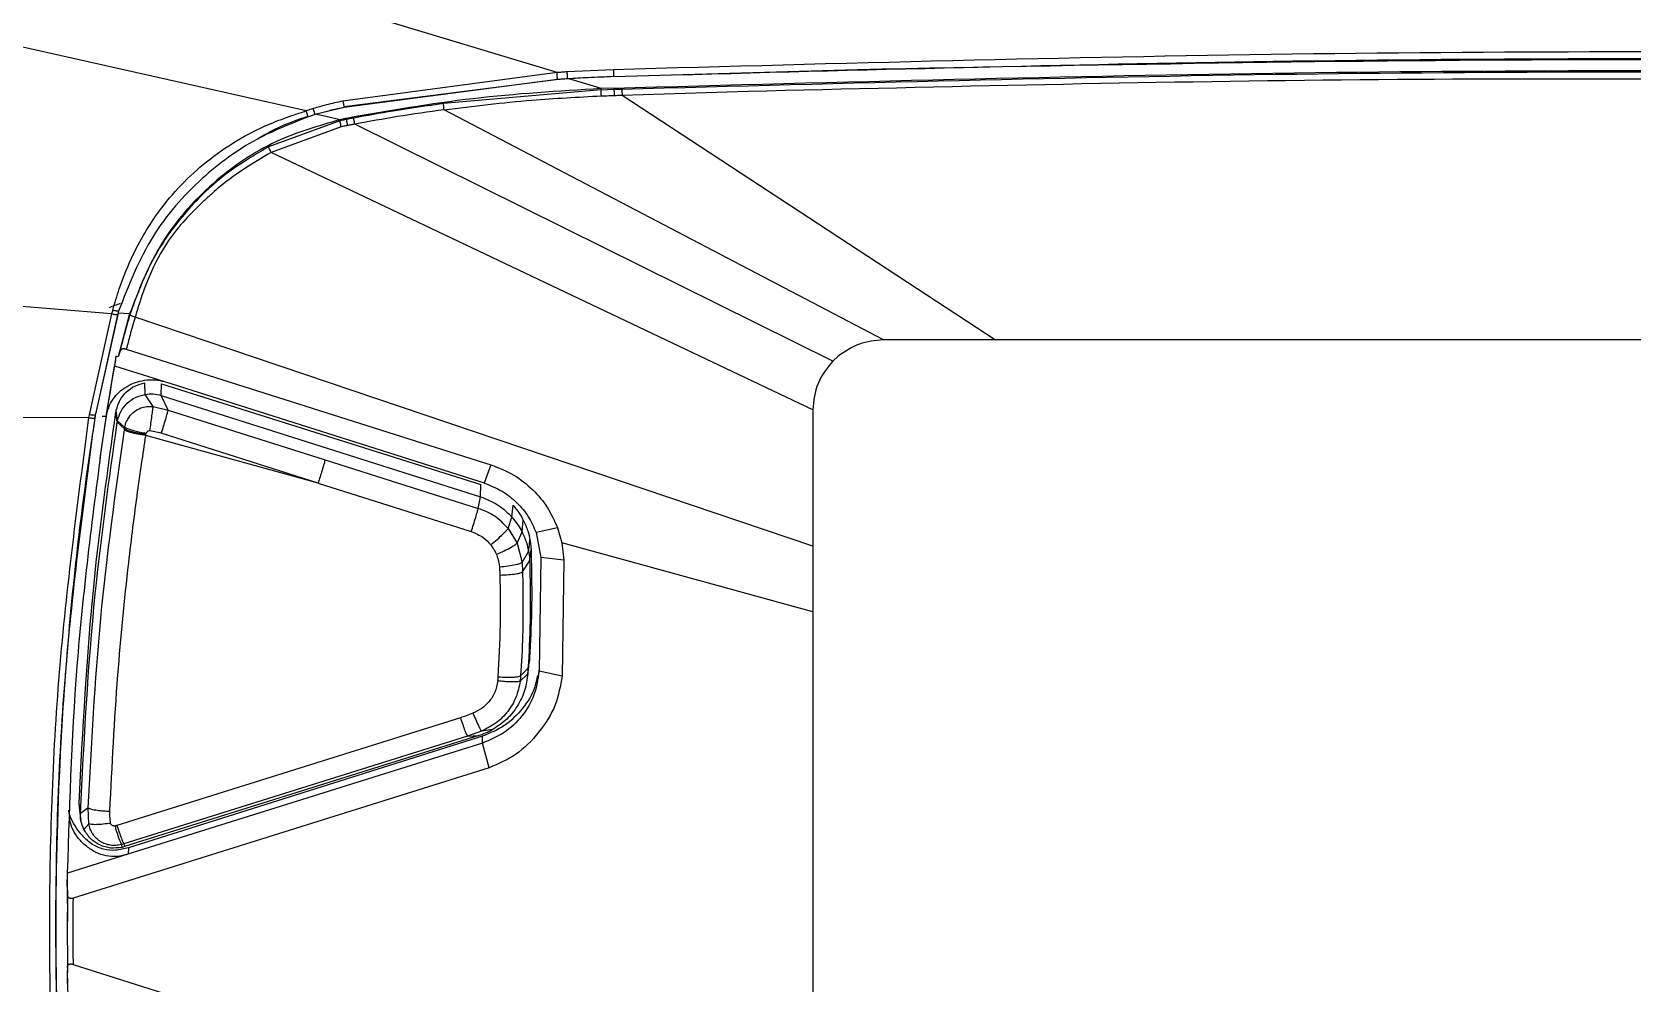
# Model space of a CAD drawing. Extents: x 527 to 611, y 788 to 934.
# Drawn here: x 573.957 to 576.789, y 806.385 to 808.068 of the extents above; entities that cross this region are included whole.
import ezdxf

# ---------------------------------------------------------------- set-up
doc = ezdxf.new("R2010")
doc.units = 0
doc.header["$MEASUREMENT"] = 0
doc.layers.add('1', color=4, linetype='Continuous')
doc.layers.add('GEOMETRY', color=4, linetype='Continuous', lineweight=25)

# ---------------------------------------------------------------- blocks, each defined once
blk = doc.blocks.new('2026_FLASH')
at = {"layer": 'GEOMETRY'}
for p, q in [((47.8073, 4.6828), (46.9451, 4.9436)), ((47.363, 4.6149), (46.1857, 4.8796)), ((47.8073, 4.6828), (47.4282, 4.6322)), ((47.907, 4.6879), (47.8253, 4.684)), ((47.826, 4.6723), (47.9074, 4.6762)), ((47.9074, 4.6756), (48.3394, 4.6885)), ((47.9074, 4.6763), (47.9074, 4.6756)), ((47.8081, 4.6705), (47.4305, 4.6211)), ((47.8145, 4.6709), (47.4306, 4.622)), ((47.8853, 4.6524), (47.6061, 4.6279)), ((47.808, 4.6712), (47.826, 4.6723)), ((47.908, 4.6554), (47.8853, 4.6545)), ((47.8853, 4.6524), (47.8853, 4.6545)), ((47.8853, 4.6524), (47.908, 4.6532)), ((47.908, 4.6532), (47.908, 4.6554)), ((47.908, 4.6532), (47.9221, 4.6537)), ((47.9224, 4.6429), (48.1457, 4.6498)), ((47.3787, 4.6089), (47.4303, 4.6217)), ((47.4305, 4.6211), (47.4048, 4.6154)), ((48.385, 4.2095), (47.6074, 4.6171)), ((47.9224, 4.6429), (48.5833, 4.2095)), ((47.4231, 4.5974), (47.2967, 4.5515)), ((47.4001, 4.6142), (47.3793, 4.6084)), ((47.4231, 4.5974), (47.423, 4.5994)), ((47.4344, 4.6018), (47.4345, 4.5998)), ((47.4251, 4.5867), (47.3012, 4.5416)), ((48.26, 4.0858), (47.3012, 4.5416)), ((47.0189, 4.2557), (46.4568, 4.3019)), ((47.0189, 4.2557), (46.979, 4.0769)), ((47.0302, 4.2571), (46.9901, 4.0778)), ((47.0294, 4.254), (46.9931, 4.0913)), ((47.0208, 4.2623), (47.0189, 4.2557)), ((47.0507, 4.2554), (47.0302, 4.2571)), ((47.0507, 4.2554), (47.0304, 4.1795)), ((47.0507, 4.2553), (47.0507, 4.2554)), ((48.26, 3.8442), (47.0605, 4.2498)), ((47.0449, 4.193), (47.69, 3.9885)), ((48.5833, 4.2095), (48.385, 4.2095)), ((50.8367, 4.2095), (48.5833, 4.2095)), ((47.0099, 4.0774), (47.024, 4.1636)), ((47.0266, 4.1805), (47.024, 4.1636)), ((47.024, 4.1636), (47.1124, 4.1356)), ((47.0304, 4.1795), (47.0266, 4.1805)), ((47.0332, 4.1882), (47.0304, 4.1795)), ((48.3047, 4.1805), (48.2954, 4.172)), ((47.1124, 4.1356), (47.6782, 3.9562)), ((47.0782, 4.1131), (47.0779, 4.1336)), ((47.0924, 4.0916), (47.0782, 4.1131)), ((47.1063, 4.1111), (47.107, 4.1315)), ((47.1192, 4.0853), (47.1063, 4.1111)), ((47.1063, 4.1111), (47.6718, 3.9318)), ((47.107, 4.1315), (47.6725, 3.9536)), ((46.9931, 4.0913), (46.9898, 4.0766)), ((47.0289, 4.0636), (47.0266, 4.0821)), ((47.0294, 4.0664), (47.0271, 4.085)), ((47.0924, 4.0916), (47.1192, 4.0853)), ((47.1192, 4.0853), (47.3968, 3.9973)), ((48.26, 4.0858), (48.26, 3.8442)), ((46.7411, 4.0733), (46.9782, 4.0719)), ((46.979, 4.0769), (46.9782, 4.0719)), ((46.9901, 4.0778), (46.9898, 4.0766)), ((46.9983, 3.9997), (47.0091, 4.0722)), ((47.0092, 4.0747), (47.001, 4.0201)), ((47.009, 4.0732), (47.0088, 4.0747)), ((47.0091, 4.0722), (47.0099, 4.0774)), ((47.0289, 4.0636), (47.0293, 4.0664)), ((47.0416, 4.0518), (47.0289, 4.0636)), ((47.0421, 4.0545), (47.0294, 4.0664)), ((47.0414, 4.0501), (47.0416, 4.0518)), ((47.0421, 4.0545), (47.0416, 4.0518)), ((47.0794, 4.04), (47.0796, 4.0417)), ((47.3845, 3.9561), (47.0794, 4.04)), ((47.0796, 4.0417), (47.0799, 4.0437)), ((47.1068, 4.0442), (47.0867, 4.0487)), ((47.3845, 3.9561), (47.1068, 4.0442)), ((47.3968, 3.9973), (47.6678, 3.9113)), ((47.69, 3.9885), (47.6781, 3.9561)), ((47.3845, 3.9561), (47.6555, 3.8701)), ((47.6718, 3.9318), (47.6725, 3.9536)), ((47.6678, 3.9113), (47.6718, 3.9318)), ((47.7275, 3.8957), (47.7294, 3.917)), ((47.7207, 3.8756), (47.7275, 3.8957)), ((47.7453, 3.8697), (47.7475, 3.8906)), ((47.7207, 3.8756), (47.7366, 3.8497)), ((47.7366, 3.8497), (47.7453, 3.8697)), ((47.8082, 3.8767), (47.7702, 3.8683)), ((47.7702, 3.8683), (47.7788, 3.824)), ((47.8082, 3.8767), (47.8157, 3.8505)), ((47.7366, 3.8497), (47.7453, 3.8155)), ((47.7453, 3.8155), (47.757, 3.8351)), ((47.7588, 3.8178), (47.7613, 3.8377)), ((47.7788, 3.824), (47.7755, 3.6228)), ((47.8194, 3.8197), (47.7788, 3.824)), ((47.8157, 3.8505), (47.8194, 3.8197)), ((48.26, 3.8442), (48.26, 3.7283)), ((47.7463, 3.7986), (47.7588, 3.8178)), ((47.8194, 3.8197), (47.8161, 3.6144)), ((48.26, 3.7283), (48.26, 2.6051)), ((47.7429, 3.6147), (47.7562, 3.6282)), ((47.7549, 3.6113), (47.7574, 3.631)), ((47.7556, 3.6185), (47.7581, 3.6381)), ((47.7562, 3.6282), (47.7586, 3.6463)), ((47.7747, 3.6144), (47.7765, 3.6285)), ((47.742, 3.6054), (47.7556, 3.6185)), ((47.8161, 3.6144), (47.7755, 3.6228)), ((47.6363, 3.5405), (47.0283, 3.3499)), ((47.6738, 3.517), (47.6486, 3.508)), ((47.6939, 3.52), (47.6738, 3.517)), ((47.6486, 3.508), (47.0407, 3.3174)), ((47.6688, 3.5089), (47.0417, 3.3123)), ((47.6752, 3.4957), (47.0478, 3.2988)), ((47.6751, 3.5077), (47.0487, 3.3102)), ((47.6486, 3.508), (47.6688, 3.5089)), ((47.6752, 3.4955), (47.6751, 3.5077)), ((47.6871, 3.4521), (47.6752, 3.4957)), ((47.6871, 3.4521), (46.9505, 3.2211)), ((46.9635, 3.3711), (46.9613, 3.3893)), ((46.9625, 3.3765), (46.9613, 3.3893)), ((46.9622, 3.3766), (46.9644, 3.3587)), ((46.9774, 3.3808), (46.9635, 3.3711)), ((46.9787, 3.3525), (46.9774, 3.3808)), ((46.9787, 3.3525), (46.9698, 3.3425)), ((47.0407, 3.3174), (47.0361, 3.316)), ((47.0361, 3.316), (47.037, 3.311)), ((47.0407, 3.3174), (47.0417, 3.3123)), ((47.0478, 3.2988), (46.9407, 3.2652)), ((47.0487, 3.3102), (47.0479, 3.2988)), ((46.9404, 3.2572), (46.9399, 3.2415)), ((46.9402, 3.2416), (46.9407, 3.2293)), ((46.9404, 3.2415), (46.9405, 3.1805)), ((46.9405, 3.1367), (46.9406, 3.0891)), ((46.9399, 3.0891), (46.9409, 3.0709)), ((46.9408, 3.0984), (46.9404, 3.089)), ((46.9506, 3.1039), (47.6116, 2.8943))]:
    blk.add_line(p, q, dxfattribs=at)
at = {"layer": 'GEOMETRY', "flags": 128}
for points in [[(47.8853, 4.6545), (47.8521, 4.6645), (47.8281, 4.6718)], [(47.423, 4.5994), (47.3986, 4.6049), (47.3794, 4.6092)], [(48.2954, 4.172), (47.8215, 4.4069), (47.4492, 4.5915)], [(47.0023, 4.0746), (47.0062, 4.0747), (47.0092, 4.0747)], [(47.757, 3.8351), (47.7584, 3.8464), (47.7594, 3.8553)], [(48.26, 3.7283), (48.0112, 3.7967), (47.8157, 3.8505)]]:
    blk.add_lwpolyline(points, dxfattribs=at)
at = {"layer": 'GEOMETRY'}
for centre, radius, start, end in [((47.088, 4.109), 0.1735, 108.1511, 114.9969), ((47.214, 3.3951), 0.1947, 193.7288, 203.9633)]:
    blk.add_arc(centre, radius, start, end, dxfattribs=at)
for points, knots in [([(42.46, 5.3222), (42.5684, 5.4276), (42.758, 5.612), (42.9884, 5.8359), (43.1307, 5.9742), (43.2117, 6.0535), (43.2862, 6.1259), (43.3758, 6.2101), (43.5202, 6.3327), (43.7104, 6.4733), (43.9523, 6.6204), (44.206, 6.7451), (44.4702, 6.8468), (44.7423, 6.9243), (45.0192, 6.9767), (45.2275, 6.9977), (45.3676, 7.003), (45.434, 7.0043), (45.5056, 7.0047), (45.6463, 7.0048), (45.8612, 7.0046), (46.1427, 7.0048), (46.7056, 7.0049), (47.55, 7.0047), (49.0511, 7.0047), (50.6739, 7.0047), (52.175, 7.0047), (53.0194, 7.0047), (53.4607, 7.0047), (53.6718, 7.0047), (53.8125, 7.0047), (53.8761, 7.0047), (53.9231, 7.0047), (53.959, 7.0047), (53.9891, 7.0044), (54.0589, 7.0034), (54.1631, 6.9988), (54.3482, 6.9821), (54.5778, 6.946), (54.8484, 6.8786), (55.1124, 6.7875), (55.3672, 6.6733), (55.6104, 6.5372), (55.8409, 6.3798), (56.0216, 6.232), (56.1407, 6.1195), (56.1993, 6.0624), (56.2327, 6.0297), (56.2616, 6.0012), (56.3153, 5.9491), (56.4142, 5.8528), (56.5752, 5.6963), (56.7982, 5.4795), (57.0152, 5.2686), (57.2443, 5.0458), (57.5125, 4.7849), (58.0014, 4.3095), (58.4038, 3.9182), (58.672, 3.6573)], [0, 0, 0, 0, 0.025199, 0.044098, 0.053548, 0.058273, 0.062997, 0.070871, 0.078753, 0.09456, 0.110246, 0.125882, 0.141623, 0.157369, 0.172982, 0.188539, 0.192221, 0.196339, 0.199608, 0.204156, 0.219797, 0.235436, 0.251075, 0.313632, 0.376189, 0.501303, 0.584139, 0.626417, 0.642056, 0.657696, 0.661605, 0.665515, 0.668304, 0.669427, 0.6715, 0.673335, 0.681058, 0.68887, 0.704321, 0.719742, 0.735294, 0.750812, 0.766228, 0.781692, 0.797284, 0.805082, 0.80898, 0.810929, 0.812878, 0.815741, 0.82341, 0.835885, 0.853165, 0.875252, 0.886333, 0.906439, 0.937626, 1, 1, 1, 1]), ([(42.5468, 5.2329), (42.6821, 5.3645), (42.8173, 5.496), (43.0202, 5.6932), (43.0879, 5.759), (43.1725, 5.8413), (43.1894, 5.8577), (43.2232, 5.8907), (43.2401, 5.9071), (43.274, 5.9402), (43.2908, 5.9566), (43.316, 5.9812), (43.3244, 5.9893), (43.3412, 6.0056), (43.3496, 6.0137), (43.3912, 6.0537), (43.4245, 6.085), (43.4918, 6.1451), (43.5263, 6.1745), (43.5968, 6.2318), (43.6328, 6.2597), (43.7063, 6.3141), (43.7435, 6.3404), (43.9319, 6.467), (44.09, 6.5537), (44.338, 6.6624), (44.4224, 6.695), (44.5519, 6.7384), (44.5956, 6.7519), (44.6831, 6.7769), (44.7269, 6.7883), (44.947, 6.8404), (45.1245, 6.8662), (45.3259, 6.8769), (45.3483, 6.8778), (45.3933, 6.8792), (45.416, 6.8796), (45.4844, 6.8804), (45.5308, 6.8804), (45.6011, 6.8802), (45.6247, 6.8801), (45.6717, 6.8801), (45.7423, 6.88), (45.8127, 6.8801), (46.0472, 6.8803), (46.2349, 6.8803), (46.7978, 6.8803), (47.1731, 6.8803), (47.9238, 6.8802), (48.2991, 6.8802), (49.4251, 6.8802), (50.1758, 6.8802), (51.6771, 6.8802), (52.4277, 6.8801), (53.366, 6.8801), (53.5537, 6.8801), (53.7883, 6.8802), (53.8352, 6.8802), (53.8938, 6.8802), (53.9056, 6.8802), (53.929, 6.8802), (53.941, 6.8802), (53.9639, 6.8802), (53.9748, 6.8801), (53.9918, 6.8799), (53.9975, 6.8798), (54.0088, 6.8796), (54.0145, 6.8795), (54.0652, 6.8784), (54.1099, 6.8764), (54.1992, 6.8704), (54.2437, 6.8664), (54.465, 6.8416), (54.6393, 6.8064), (54.8534, 6.743), (54.896, 6.7294), (54.9809, 6.7001), (55.0233, 6.6844), (55.1485, 6.6349), (55.23, 6.5983), (55.4685, 6.4784), (55.6196, 6.3849), (55.7987, 6.2508), (55.8341, 6.2231), (55.9037, 6.166), (55.9379, 6.1367), (55.988, 6.0917), (56.0044, 6.0766), (56.0372, 6.0457), (56.0536, 6.03), (56.0867, 5.9978), (56.1035, 5.9814), (56.137, 5.9488), (56.1538, 5.9325), (56.4388, 5.6551), (56.7072, 5.3944), (57.5121, 4.6116), (58.0486, 4.0898), (58.5852, 3.5681)], [0, 0, 0, 0, 0.03125, 0.03125, 0.046875, 0.046875, 0.050781, 0.050781, 0.054687, 0.054687, 0.058594, 0.058594, 0.060547, 0.060547, 0.0625, 0.0625, 0.070312, 0.070312, 0.078125, 0.078125, 0.085937, 0.085937, 0.09375, 0.09375, 0.125, 0.125, 0.140625, 0.140625, 0.148437, 0.148437, 0.15625, 0.15625, 0.1875, 0.1875, 0.191406, 0.191406, 0.195312, 0.195312, 0.203125, 0.203125, 0.207031, 0.207031, 0.210937, 0.21875, 0.21875, 0.25, 0.25, 0.3125, 0.3125, 0.375, 0.375, 0.5, 0.5, 0.625, 0.625, 0.65625, 0.65625, 0.664063, 0.664063, 0.666016, 0.666016, 0.667969, 0.667969, 0.669922, 0.669922, 0.670898, 0.670898, 0.671875, 0.671875, 0.679688, 0.679688, 0.6875, 0.6875, 0.71875, 0.71875, 0.726563, 0.726563, 0.734375, 0.734375, 0.75, 0.75, 0.78125, 0.78125, 0.789063, 0.789063, 0.796875, 0.796875, 0.800781, 0.800781, 0.804688, 0.804688, 0.808594, 0.808594, 0.8125, 0.8125, 0.875, 0.875, 1, 1, 1, 1]), ([(58.5617, 3.5438), (58.3106, 3.788), (57.7579, 4.3255), (57.113, 4.9526), (56.6272, 5.4251), (56.3507, 5.6938), (56.1463, 5.893), (56.0194, 6.0159), (55.967, 6.0654), (55.9163, 6.1107), (55.8062, 6.2043), (55.6325, 6.3349), (55.3854, 6.4858), (55.1249, 6.6118), (54.8535, 6.7122), (54.646, 6.7667), (54.5095, 6.7942), (54.4462, 6.8055), (54.3828, 6.8154), (54.3192, 6.824), (54.2554, 6.8312), (54.1915, 6.837), (54.1274, 6.8415), (54.0632, 6.8445), (54.0106, 6.8461), (53.9547, 6.8461), (53.8803, 6.8462), (53.7605, 6.8463), (53.5953, 6.8463), (53.3847, 6.8464), (53.1286, 6.8464), (52.7113, 6.8464), (52.1737, 6.8464), (51.5568, 6.8464), (51.0173, 6.8464), (50.0094, 6.8464), (48.6997, 6.8464), (47.2547, 6.8464), (46.3868, 6.8464), (45.9364, 6.8464), (45.743, 6.8463), (45.6068, 6.8464), (45.5103, 6.8465), (45.4139, 6.8461), (45.2615, 6.8417), (45.0374, 6.8201), (44.7849, 6.7707), (44.5681, 6.71), (44.3862, 6.6459), (44.179, 6.5577), (43.9509, 6.4382), (43.7488, 6.3058), (43.5958, 6.1889), (43.5049, 6.1122), (43.4339, 6.0475), (43.3866, 6.0026), (43.3336, 5.9511), (43.264, 5.8833), (43.1034, 5.7272), (42.8543, 5.4848), (42.4749, 5.1159), (42.1985, 4.8472), (42.0332, 4.6863)], [0, 0, 0, 0, 0.0567867, 0.1250078, 0.1458425, 0.1666771, 0.1875117, 0.1921187, 0.1953245, 0.1991991, 0.2031373, 0.2187574, 0.2343819, 0.2499978, 0.2656034, 0.2812376, 0.2847156, 0.2881884, 0.2916576, 0.2951249, 0.2985919, 0.3020602, 0.3055314, 0.3090071, 0.3124889, 0.3140551, 0.3180756, 0.3245504, 0.3334795, 0.3448629, 0.3587007, 0.3749927, 0.4125235, 0.4458684, 0.4750274, 0.5000006, 0.609284, 0.687381, 0.7342918, 0.7500162, 0.7604151, 0.7656422, 0.7721002, 0.7760595, 0.7812678, 0.796818, 0.8125087, 0.8229079, 0.8333087, 0.8437546, 0.8593966, 0.8749938, 0.8828558, 0.8906185, 0.8942657, 0.8984312, 0.9011851, 0.9062441, 0.9141989, 0.9374961, 0.9625977, 1, 1, 1, 1]), ([(42.0332, 4.6863), (42.3849, 5.0284), (42.6459, 5.2822), (42.8375, 5.4685), (42.8571, 5.4876), (42.8948, 5.5242), (42.9129, 5.5419), (42.9654, 5.5929), (42.9977, 5.6243), (43.0867, 5.7109), (43.1355, 5.7583), (43.2119, 5.8326), (43.2394, 5.8594), (43.2649, 5.8842), (43.2707, 5.8899), (43.2771, 5.8961), (43.2769, 5.8959), (43.2787, 5.8976), (43.2801, 5.8989), (43.2869, 5.9056), (43.2922, 5.9107), (43.3074, 5.9255), (43.3166, 5.9346), (43.3419, 5.9592), (43.3554, 5.9722), (43.3705, 5.9869), (43.3747, 5.9909), (43.3813, 5.9974), (43.384, 5.9999), (43.3926, 6.0082), (43.3983, 6.0136), (43.4261, 6.0401), (43.447, 6.0595), (43.4859, 6.0947), (43.5039, 6.1106), (43.5415, 6.1429), (43.5606, 6.1588), (43.6573, 6.2376), (43.7393, 6.2979), (43.9083, 6.4092), (43.9955, 6.4605), (44.1754, 6.5543), (44.2684, 6.5969), (44.4567, 6.672), (44.5524, 6.7046), (44.7469, 6.7599), (44.8457, 6.7827), (45.0431, 6.8179), (45.1421, 6.8304), (45.2661, 6.8398), (45.2909, 6.8413), (45.3406, 6.8438), (45.3663, 6.8447), (45.401, 6.8455), (45.4081, 6.8456), (45.4224, 6.8459), (45.4297, 6.846), (45.4574, 6.8463), (45.4815, 6.8464), (45.5264, 6.8465), (45.5428, 6.8465), (45.5695, 6.8465), (45.5788, 6.8465), (45.5932, 6.8464), (45.5981, 6.8464), (45.6081, 6.8464), (45.6127, 6.8464), (45.6424, 6.8464), (45.6914, 6.8463), (45.8028, 6.8464), (45.8462, 6.8464), (45.8976, 6.8464), (45.8991, 6.8464), (45.9015, 6.8464), (45.9022, 6.8464), (45.9031, 6.8464), (45.9032, 6.8464), (45.9034, 6.8464), (45.9031, 6.8464), (45.9067, 6.8464), (45.9149, 6.8464), (45.9563, 6.8464), (46.0067, 6.8464), (46.3724, 6.8464), (47.0289, 6.8464), (48.5597, 6.8464), (49.1609, 6.8464), (50.0262, 6.8464), (50.2049, 6.8464), (50.4816, 6.8464), (50.5741, 6.8464), (50.7727, 6.8464), (50.8777, 6.8464), (51.4311, 6.8464), (51.9647, 6.8464), (52.6673, 6.8464), (52.7468, 6.8464), (52.8682, 6.8464), (52.9082, 6.8464), (52.9855, 6.8464), (53.0231, 6.8464), (53.2058, 6.8464), (53.3349, 6.8464), (53.6711, 6.8463), (53.827, 6.8463), (53.9585, 6.8461), (53.9853, 6.8461), (53.9975, 6.846), (53.9985, 6.846), (54.0001, 6.846), (54.0009, 6.846), (54.0033, 6.8459), (54.0048, 6.8459), (54.0127, 6.8458), (54.0189, 6.8456), (54.0503, 6.8449), (54.0753, 6.844), (54.1503, 6.8402), (54.2002, 6.8365), (54.3493, 6.8216), (54.4481, 6.8066), (54.7428, 6.7468), (54.9336, 6.6878), (55.3016, 6.532), (55.4764, 6.4364), (55.6827, 6.2949), (55.7232, 6.2655), (55.803, 6.2047), (55.8424, 6.1731), (55.8998, 6.1247), (55.9186, 6.1084), (55.9462, 6.0839), (55.9553, 6.0757), (55.9688, 6.0634), (55.9733, 6.0593), (55.9833, 6.0499), (55.9889, 6.0448), (56.0068, 6.0278), (56.0207, 6.0146), (56.0442, 5.9919), (56.0526, 5.9838), (56.0702, 5.9668), (56.0796, 5.9576), (56.1258, 5.9126), (56.1628, 5.8766), (56.3479, 5.6967), (56.496, 5.5527), (56.7181, 5.3367), (56.7921, 5.2647), (56.9402, 5.1207), (57.0137, 5.0492), (57.6606, 4.4202), (58.1526, 3.9417), (58.5617, 3.5438)], [0, 0, 0, 0, 0.000488, 0.000488, 0.000549, 0.000549, 0.00061, 0.00061, 0.000732, 0.000732, 0.000977, 0.000977, 0.001221, 0.001221, 0.001343, 0.001343, 0.001465, 0.001465, 0.001953, 0.001953, 0.003906, 0.003906, 0.007812, 0.007812, 0.015625, 0.015625, 0.019531, 0.019531, 0.023438, 0.023438, 0.03125, 0.03125, 0.0625, 0.0625, 0.09375, 0.09375, 0.125, 0.125, 0.25, 0.25, 0.375, 0.375, 0.5, 0.5, 0.625, 0.625, 0.75, 0.75, 0.875, 0.875, 0.90625, 0.90625, 0.9375, 0.9375, 0.945312, 0.945312, 0.953125, 0.953125, 0.96875, 0.96875, 0.976562, 0.976562, 0.980469, 0.980469, 0.982422, 0.982422, 0.984375, 0.984375, 0.992188, 0.992188, 0.996094, 0.996094, 0.996216, 0.996216, 0.996277, 0.996277, 0.996284, 0.996284, 0.996292, 0.996292, 0.996307, 0.996307, 0.996338, 0.996338, 0.99646, 0.99646, 0.996521, 0.996521, 0.996536, 0.996536, 0.996544, 0.996544, 0.996552, 0.996552, 0.996582, 0.996582, 0.996586, 0.996586, 0.996588, 0.996588, 0.99659, 0.99659, 0.996597, 0.996597, 0.996613, 0.996613, 0.99662, 0.99662, 0.996622, 0.996622, 0.996624, 0.996624, 0.996628, 0.996628, 0.996643, 0.996643, 0.996704, 0.996704, 0.996826, 0.996826, 0.99707, 0.99707, 0.997559, 0.997559, 0.998047, 0.998047, 0.998169, 0.998169, 0.998291, 0.998291, 0.998352, 0.998352, 0.998383, 0.998383, 0.998398, 0.998398, 0.998413, 0.998413, 0.998444, 0.998444, 0.998459, 0.998459, 0.998474, 0.998474, 0.998535, 0.998535, 0.998779, 0.998779, 0.998901, 0.998901, 0.999023, 0.999023, 1, 1, 1, 1]), ([(51.513, 4.6879), (51.1124, 4.6989), (50.3112, 4.7207), (49.1087, 4.7207), (48.3075, 4.6989), (47.907, 4.6879)], [0, 0, 0, 0, 0.333344, 0.666677, 1, 1, 1, 1]), ([(48.0128, 4.6787), (48.3782, 4.6885), (49.1441, 4.709), (50.2753, 4.709), (51.0405, 4.6885), (51.4052, 4.6788)], [0, 0, 0, 0, 0.323172, 0.677409, 1, 1, 1, 1]), ([(48.3394, 4.6885), (48.7938, 4.6972), (49.7027, 4.7147), (50.6117, 4.6975), (51.0661, 4.6888)], [0, 0, 0, 0, 0.5, 1, 1, 1, 1]), ([(47.8253, 4.684), (47.822, 4.6838), (47.8159, 4.6834), (47.8099, 4.683), (47.8073, 4.6828)], [0, 0, 0, 0, 0.559999, 1, 1, 1, 1]), ([(47.8081, 4.6705), (47.8081, 4.6705), (47.8081, 4.6705), (47.808, 4.672), (47.8078, 4.6745), (47.8076, 4.6774), (47.8075, 4.6802), (47.8073, 4.682), (47.8073, 4.6828)], [0, 0, 0, 0, 0.171535, 0.36323, 0.564455, 0.720359, 0.866968, 1, 1, 1, 1]), ([(47.8261, 4.6717), (47.8261, 4.6716), (47.8261, 4.6716), (47.826, 4.6732), (47.8258, 4.6757), (47.8257, 4.6786), (47.8255, 4.6814), (47.8254, 4.6832), (47.8253, 4.684)], [0, 0, 0, 0, 0.171512, 0.363198, 0.564429, 0.720342, 0.866961, 1, 1, 1, 1]), ([(47.9074, 4.6756), (47.8924, 4.675), (47.8653, 4.674), (47.8382, 4.6724), (47.8261, 4.6717)], [0, 0, 0, 0, 0.552789, 1, 1, 1, 1]), ([(47.907, 4.6879), (47.907, 4.6872), (47.907, 4.6857), (47.9071, 4.6833), (47.9072, 4.6809), (47.9073, 4.6788), (47.9073, 4.6771), (47.9074, 4.676), (47.9074, 4.6755), (47.9074, 4.6756), (47.9074, 4.6756)], [0, 0, 0, 0, 0.113242, 0.236738, 0.367999, 0.50326, 0.63801, 0.767836, 0.889227, 1, 1, 1, 1]), ([(47.908, 4.6554), (48.3093, 4.6662), (49.1091, 4.6877), (50.3109, 4.6877), (51.1107, 4.6662), (51.512, 4.6554)], [0, 0, 0, 0, 0.334098, 0.665902, 1, 1, 1, 1]), ([(47.9221, 4.6537), (48.3202, 4.6643), (49.1138, 4.6855), (50.3062, 4.6855), (51.0997, 4.6643), (51.4979, 4.6537)], [0, 0, 0, 0, 0.334092, 0.665908, 1, 1, 1, 1]), ([(48.1457, 4.6498), (48.4958, 4.6583), (49.1959, 4.6752), (49.8962, 4.6717), (50.2463, 4.6699)], [0, 0, 0, 0, 0.499998, 1, 1, 1, 1]), ([(47.8853, 4.6545), (47.8096, 4.6499), (47.6583, 4.6408), (47.5091, 4.6148), (47.4344, 4.6018)], [0, 0, 0, 0, 0.499913, 1, 1, 1, 1]), ([(47.8261, 4.6717), (47.8227, 4.6714), (47.8167, 4.6711), (47.8107, 4.6707), (47.8081, 4.6705)], [0, 0, 0, 0, 0.559984, 1, 1, 1, 1]), ([(47.8857, 4.6416), (47.8856, 4.6429), (47.8855, 4.6457), (47.8854, 4.6492), (47.8853, 4.6515), (47.8853, 4.6521), (47.8853, 4.6524)], [0, 0, 0, 0, 0.271071, 0.561996, 0.788655, 1, 1, 1, 1]), ([(47.908, 4.6532), (47.908, 4.6528), (47.908, 4.652), (47.9081, 4.649), (47.9082, 4.6456), (47.9083, 4.6435), (47.9083, 4.6424)], [0, 0, 0, 0, 0.271226, 0.562185, 0.788778, 1, 1, 1, 1]), ([(47.9221, 4.6537), (47.9221, 4.6533), (47.9221, 4.6525), (47.9222, 4.6495), (47.9223, 4.6461), (47.9224, 4.6439), (47.9224, 4.6429)], [0, 0, 0, 0, 0.2712355, 0.5622028, 0.788793, 1, 1, 1, 1]), ([(47.3759, 4.6191), (47.3735, 4.6183), (47.3692, 4.617), (47.3649, 4.6156), (47.363, 4.6149)], [0, 0, 0, 0, 0.559975, 1, 1, 1, 1]), ([(47.4282, 4.6322), (47.4183, 4.6301), (47.4007, 4.6264), (47.3835, 4.6213), (47.3759, 4.6191)], [0, 0, 0, 0, 0.559961, 1, 1, 1, 1]), ([(47.379, 4.6091), (47.3789, 4.6093), (47.3788, 4.6098), (47.3781, 4.612), (47.377, 4.6153), (47.3763, 4.6179), (47.3759, 4.6191)], [0, 0, 0, 0, 0.140729, 0.410859, 0.720526, 1, 1, 1, 1]), ([(47.4282, 4.6322), (47.4284, 4.6311), (47.4288, 4.6289), (47.4294, 4.6257), (47.43, 4.6229), (47.4305, 4.6211), (47.4305, 4.6211), (47.4305, 4.6211)], [0, 0, 0, 0, 0.1775347, 0.3715886, 0.5717613, 0.7982283, 1, 1, 1, 1]), ([(47.6061, 4.6279), (47.5764, 4.6237), (47.5233, 4.6162), (47.4706, 4.6065), (47.4474, 4.6023)], [0, 0, 0, 0, 0.559995, 1, 1, 1, 1]), ([(47.6074, 4.6171), (47.5799, 4.6132), (47.527, 4.6057), (47.4744, 4.5961), (47.4492, 4.5915)], [0, 0, 0, 0, 0.52082, 1, 1, 1, 1]), ([(47.6074, 4.6171), (47.6072, 4.6185), (47.6069, 4.6213), (47.6064, 4.6248), (47.6062, 4.6271), (47.6061, 4.6276), (47.6061, 4.6279)], [0, 0, 0, 0, 0.270998, 0.56198, 0.788685, 1, 1, 1, 1]), ([(47.6074, 4.6171), (47.6592, 4.6234), (47.7517, 4.6347), (47.8447, 4.6394), (47.8857, 4.6416)], [0, 0, 0, 0, 0.5599896, 1, 1, 1, 1]), ([(47.8857, 4.6415), (47.8899, 4.6417), (47.8974, 4.642), (47.905, 4.6423), (47.9083, 4.6424)], [0, 0, 0, 0, 0.56, 1, 1, 1, 1]), ([(47.9083, 4.6424), (47.9109, 4.6425), (47.9156, 4.6426), (47.9204, 4.6428), (47.9224, 4.6429)], [0, 0, 0, 0, 0.56, 1, 1, 1, 1]), ([(47.0208, 4.2623), (47.0245, 4.2749), (47.0346, 4.3089), (47.0598, 4.3713), (47.1094, 4.4525), (47.1915, 4.5358), (47.2769, 4.5849), (47.3368, 4.6065), (47.3561, 4.6127), (47.363, 4.6149)], [0, 0, 0, 0, 0.07706, 0.207836, 0.392551, 0.629951, 0.882046, 0.957627, 1, 1, 1, 1]), ([(47.3667, 4.6044), (47.3358, 4.5922), (47.2679, 4.5655), (47.1724, 4.4951), (47.0831, 4.3935), (47.049, 4.306), (47.0313, 4.2605)], [0, 0, 0, 0, 0.198187, 0.436446, 0.706662, 1, 1, 1, 1]), ([(47.423, 4.5994), (47.3848, 4.5883), (47.3033, 4.5645), (47.1937, 4.4894), (47.1009, 4.3851), (47.0673, 4.2984), (47.0507, 4.2554)], [0, 0, 0, 0, 0.223228, 0.4756621, 0.7399403, 1, 1, 1, 1]), ([(47.3664, 4.605), (47.3645, 4.6044), (47.3377, 4.5958), (47.3068, 4.5838), (47.2809, 4.5674), (47.2771, 4.565)], [0, 0, 0, 0, 0.060763, 0.86145, 1, 1, 1, 1]), ([(47.3667, 4.6044), (47.3667, 4.6043), (47.3667, 4.6043), (47.3662, 4.6056), (47.3654, 4.608), (47.3643, 4.6113), (47.3634, 4.6138), (47.363, 4.6149)], [0, 0, 0, 0, 0.173797, 0.365181, 0.564706, 0.793458, 1, 1, 1, 1]), ([(47.3793, 4.6084), (47.377, 4.6077), (47.3727, 4.6063), (47.3685, 4.605), (47.3667, 4.6044)], [0, 0, 0, 0, 0.554883, 1, 1, 1, 1]), ([(47.3793, 4.6084), (47.3793, 4.6083), (47.3793, 4.6082), (47.3791, 4.6089), (47.379, 4.6091)], [0, 0, 0, 0, 0.66525, 1, 1, 1, 1]), ([(47.4344, 4.6018), (47.4323, 4.6013), (47.4285, 4.6006), (47.4247, 4.5998), (47.423, 4.5994)], [0, 0, 0, 0, 0.556861, 1, 1, 1, 1]), ([(47.4345, 4.5998), (47.4324, 4.5994), (47.4285, 4.5986), (47.4247, 4.5978), (47.4231, 4.5974)], [0, 0, 0, 0, 0.559998, 1, 1, 1, 1]), ([(47.4251, 4.5867), (47.4249, 4.5881), (47.4243, 4.5909), (47.4236, 4.5943), (47.4232, 4.5966), (47.4231, 4.5972), (47.4231, 4.5974)], [0, 0, 0, 0, 0.270774, 0.561806, 0.788628, 1, 1, 1, 1]), ([(47.4363, 4.5891), (47.4342, 4.5886), (47.4305, 4.5879), (47.4268, 4.5871), (47.4251, 4.5867)], [0, 0, 0, 0, 0.560038, 1, 1, 1, 1]), ([(47.4474, 4.6023), (47.445, 4.6018), (47.4407, 4.601), (47.4364, 4.6002), (47.4345, 4.5998)], [0, 0, 0, 0, 0.559997, 1, 1, 1, 1]), ([(47.4345, 4.5998), (47.4345, 4.5994), (47.4346, 4.5986), (47.4351, 4.5956), (47.4357, 4.5923), (47.4361, 4.5901), (47.4363, 4.5891)], [0, 0, 0, 0, 0.271139, 0.562255, 0.788923, 1, 1, 1, 1]), ([(47.4492, 4.5915), (47.4469, 4.5911), (47.4426, 4.5902), (47.4383, 4.5894), (47.4363, 4.5891)], [0, 0, 0, 0, 0.554774, 1, 1, 1, 1]), ([(47.4492, 4.5915), (47.449, 4.5929), (47.4485, 4.5957), (47.4479, 4.5991), (47.4475, 4.6014), (47.4475, 4.602), (47.4474, 4.6023)], [0, 0, 0, 0, 0.271065, 0.562159, 0.788857, 1, 1, 1, 1]), ([(47.2967, 4.5515), (47.2682, 4.5345), (47.2112, 4.5005), (47.1414, 4.4292), (47.0848, 4.3473), (47.0623, 4.2853), (47.0511, 4.2543)], [0, 0, 0, 0, 0.25, 0.499978, 0.749976, 1, 1, 1, 1]), ([(47.3012, 4.5416), (47.2681, 4.5217), (47.2313, 4.4996), (47.1977, 4.4697), (47.1921, 4.4646), (47.1873, 4.46), (47.1613, 4.436), (47.1204, 4.3936), (47.0876, 4.3297), (47.0703, 4.2833), (47.0631, 4.2586), (47.0605, 4.2498)], [0, 0, 0, 0, 0.295047, 0.328286, 0.345263, 0.354138, 0.37872, 0.617754, 0.801777, 0.928551, 1, 1, 1, 1]), ([(47.3012, 4.5416), (47.3006, 4.5429), (47.2993, 4.5454), (47.2978, 4.5486), (47.2969, 4.5507), (47.2967, 4.5513), (47.2967, 4.5515)], [0, 0, 0, 0, 0.2707147, 0.5619021, 0.7887862, 1, 1, 1, 1]), ([(47.0294, 4.254), (47.0293, 4.2539), (47.029, 4.2537), (47.0276, 4.2537), (47.0253, 4.254), (47.0222, 4.2547), (47.02, 4.2554), (47.0189, 4.2557)], [0, 0, 0, 0, 0.176076, 0.366681, 0.563852, 0.791074, 1, 1, 1, 1]), ([(47.0313, 4.2605), (47.0311, 4.2604), (47.0308, 4.2602), (47.0295, 4.2603), (47.0281, 4.2605), (47.0264, 4.2608), (47.024, 4.2613), (47.0221, 4.2619), (47.0208, 4.2623)], [0, 0, 0, 0, 0.2386099, 0.3678136, 0.4999954, 0.6321778, 0.7613835, 1, 1, 1, 1]), ([(47.0313, 4.2605), (47.0309, 4.2593), (47.0303, 4.2571), (47.0296, 4.2549), (47.0294, 4.254)], [0, 0, 0, 0, 0.56, 1, 1, 1, 1]), ([(47.0511, 4.2543), (47.0476, 4.242), (47.0412, 4.2201), (47.0357, 4.1979), (47.0332, 4.1882)], [0, 0, 0, 0, 0.559999, 1, 1, 1, 1]), ([(47.0605, 4.2498), (47.0574, 4.2392), (47.0519, 4.2204), (47.047, 4.2014), (47.0449, 4.193)], [0, 0, 0, 0, 0.559986, 1, 1, 1, 1]), ([(47.0511, 4.2543), (47.0511, 4.2545), (47.051, 4.2549), (47.0508, 4.2552), (47.0507, 4.2553)], [0, 0, 0, 0, 0.527075, 1, 1, 1, 1]), ([(47.0605, 4.2498), (47.0593, 4.2502), (47.0569, 4.251), (47.0538, 4.2523), (47.0516, 4.2535), (47.0513, 4.254), (47.0511, 4.2543)], [0, 0, 0, 0, 0.240752, 0.499997, 0.759241, 1, 1, 1, 1]), ([(47.0332, 4.1882), (47.0338, 4.1892), (47.0349, 4.1913), (47.0375, 4.1935), (47.0393, 4.1943), (47.0399, 4.1943), (47.041, 4.1941), (47.0428, 4.1937), (47.0441, 4.1932), (47.0449, 4.193)], [0, 0, 0, 0, 0.315829, 0.650476, 0.670316, 0.696605, 0.770837, 0.873559, 1, 1, 1, 1]), ([(48.385, 4.2095), (48.3704, 4.2082), (48.341, 4.2056), (48.3169, 4.1889), (48.3047, 4.1805)], [0, 0, 0, 0, 0.498784, 1, 1, 1, 1]), ([(47.0266, 4.1805), (47.0236, 4.1629), (47.0176, 4.1278), (47.012, 4.0925), (47.0092, 4.0749), (47.0092, 4.0747)], [0, 0, 0, 0, 0.498513, 0.997072, 1, 1, 1, 1]), ([(48.2954, 4.172), (48.2853, 4.1593), (48.265, 4.134), (48.2617, 4.1018), (48.26, 4.0858)], [0, 0, 0, 0, 0.500056, 1, 1, 1, 1]), ([(47.0099, 4.0774), (47.0115, 4.0829), (47.0145, 4.0938), (47.0234, 4.1082), (47.0353, 4.1204), (47.0539, 4.1325), (47.0754, 4.139), (47.097, 4.1394), (47.1073, 4.1369), (47.1124, 4.1356)], [0, 0, 0, 0, 0.131449, 0.256996, 0.383093, 0.516111, 0.759671, 0.881341, 1, 1, 1, 1]), ([(47.0271, 4.085), (47.0289, 4.091), (47.0325, 4.1029), (47.0443, 4.1177), (47.0596, 4.1289), (47.0718, 4.132), (47.0779, 4.1336)], [0, 0, 0, 0, 0.249906, 0.499689, 0.749375, 1, 1, 1, 1]), ([(47.0294, 4.0664), (47.0311, 4.0721), (47.0345, 4.0836), (47.0459, 4.0979), (47.0606, 4.1087), (47.0723, 4.1116), (47.0782, 4.1131)], [0, 0, 0, 0, 0.249972, 0.499978, 0.75009, 1, 1, 1, 1]), ([(47.0782, 4.1131), (47.0829, 4.1136), (47.0924, 4.1146), (47.1017, 4.1123), (47.1063, 4.1111)], [0, 0, 0, 0, 0.4990889, 1, 1, 1, 1]), ([(46.9613, 3.3893), (46.9679, 3.5192), (46.9799, 3.751), (47.0123, 3.9809), (47.0266, 4.0821)], [0, 0, 0, 0, 0.56, 1, 1, 1, 1]), ([(47.0266, 4.0821), (47.0267, 4.0826), (47.0269, 4.0836), (47.027, 4.0846), (47.0271, 4.085)], [0, 0, 0, 0, 0.56, 1, 1, 1, 1]), ([(47.0421, 4.0546), (47.043, 4.0581), (47.0446, 4.0646), (47.0503, 4.0743), (47.0588, 4.083), (47.0696, 4.089), (47.081, 4.0921), (47.0884, 4.0918), (47.0924, 4.0916)], [0, 0, 0, 0, 0.1590986, 0.2940566, 0.4887977, 0.6819263, 0.8260188, 1, 1, 1, 1]), ([(47.0867, 4.0487), (47.0873, 4.0532), (47.0885, 4.0623), (47.0902, 4.0753), (47.0917, 4.086), (47.0922, 4.0898), (47.0924, 4.0916)], [0, 0, 0, 0, 0.24248, 0.500002, 0.757523, 1, 1, 1, 1]), ([(47.1068, 4.0442), (47.1082, 4.0484), (47.1109, 4.057), (47.1147, 4.0693), (47.1177, 4.0797), (47.1187, 4.0835), (47.1192, 4.0853)], [0, 0, 0, 0, 0.242049, 0.499112, 0.756658, 1, 1, 1, 1]), ([(46.9782, 4.0719), (46.9584, 3.9218), (46.9187, 3.6216), (46.9038, 3.1672), (46.9188, 2.7129), (46.9586, 2.4127), (46.9785, 2.2626)], [0, 0, 0, 0, 0.25, 0.499999, 0.749997, 1, 1, 1, 1]), ([(46.9896, 4.0744), (46.9847, 4.0415), (46.9601, 3.8772), (46.9322, 3.6031), (46.9175, 3.2522), (46.9223, 2.9236), (46.9443, 2.5941), (46.9746, 2.3753), (46.9897, 2.2658)], [0, 0, 0, 0, 0.05488, 0.274513, 0.454775, 0.635037, 0.817518, 1, 1, 1, 1]), ([(46.9635, 3.3711), (46.9702, 3.5009), (46.9821, 3.7327), (47.0146, 3.9625), (47.0289, 4.0636)], [0, 0, 0, 0, 0.559996, 1, 1, 1, 1]), ([(46.9774, 3.3808), (46.9832, 3.4928), (46.9949, 3.7168), (47.0259, 3.939), (47.0414, 4.05)], [0, 0, 0, 0, 0.500004, 1, 1, 1, 1]), ([(46.9782, 4.0719), (46.9792, 4.0718), (46.9811, 4.0715), (46.984, 4.0712), (46.9866, 4.0711), (46.9886, 4.0712), (46.9889, 4.0715), (46.989, 4.0716)], [0, 0, 0, 0, 0.176057, 0.3666402, 0.5637962, 0.7910289, 1, 1, 1, 1]), ([(46.9898, 4.0766), (46.9896, 4.0764), (46.9893, 4.0762), (46.9879, 4.0761), (46.9865, 4.0761), (46.9848, 4.0761), (46.9823, 4.0764), (46.9803, 4.0767), (46.979, 4.0769)], [0, 0, 0, 0, 0.23855, 0.367733, 0.499906, 0.632093, 0.761316, 1, 1, 1, 1]), ([(46.9898, 4.0766), (46.9896, 4.0756), (46.9894, 4.074), (46.9891, 4.0724), (46.989, 4.0716)], [0, 0, 0, 0, 0.559998, 1, 1, 1, 1]), ([(47.0794, 4.04), (47.0745, 4.0408), (47.0647, 4.0424), (47.0528, 4.0454), (47.0448, 4.048), (47.0425, 4.0494), (47.0414, 4.0501)], [0, 0, 0, 0, 0.27299, 0.56173, 0.78701, 1, 1, 1, 1]), ([(47.0796, 4.0417), (47.0748, 4.0426), (47.0649, 4.0442), (47.0531, 4.0471), (47.0451, 4.0498), (47.0428, 4.0512), (47.0416, 4.0519)], [0, 0, 0, 0, 0.2729896, 0.56173, 0.7870095, 1, 1, 1, 1]), ([(47.0799, 4.0437), (47.0765, 4.0443), (47.0696, 4.0457), (47.0584, 4.0484), (47.0499, 4.051), (47.0444, 4.0532), (47.0429, 4.0541), (47.0421, 4.0546)], [0, 0, 0, 0, 0.194199, 0.398142, 0.686708, 0.842372, 1, 1, 1, 1]), ([(47.0158, 3.375), (47.0198, 3.4556), (47.0271, 3.6025), (47.0458, 3.7909), (47.0633, 3.932), (47.0744, 4.0068), (47.0794, 4.0399)], [0, 0, 0, 0, 0.362025, 0.660216, 0.84979, 1, 1, 1, 1]), ([(47.0867, 4.0487), (47.0863, 4.0488), (47.0856, 4.0488), (47.0841, 4.0485), (47.0824, 4.0476), (47.0809, 4.0462), (47.0802, 4.0448), (47.08, 4.044), (47.0799, 4.0437)], [0, 0, 0, 0, 0.1148886, 0.2314341, 0.4886369, 0.7521274, 0.8756753, 1, 1, 1, 1]), ([(47.3968, 3.9973), (47.3962, 3.9952), (47.3951, 3.9908), (47.3917, 3.9794), (47.388, 3.9673), (47.3856, 3.9598), (47.3845, 3.9561)], [0, 0, 0, 0, 0.2728, 0.561778, 0.787198, 1, 1, 1, 1]), ([(47.69, 3.9885), (47.7039, 3.983), (47.7311, 3.9724), (47.7649, 3.9454), (47.7917, 3.9136), (47.8027, 3.8889), (47.8082, 3.8767)], [0, 0, 0, 0, 0.264448, 0.517547, 0.761335, 1, 1, 1, 1]), ([(47.6781, 3.9561), (47.689, 3.9518), (47.7103, 3.9434), (47.7367, 3.9222), (47.7575, 3.8972), (47.766, 3.8779), (47.7702, 3.8683)], [0, 0, 0, 0, 0.2650967, 0.5183845, 0.761945, 1, 1, 1, 1]), ([(47.6555, 3.8702), (47.6569, 3.8743), (47.6596, 3.883), (47.6634, 3.8954), (47.6664, 3.9057), (47.6674, 3.9095), (47.6678, 3.9113)], [0, 0, 0, 0, 0.2426888, 0.5000043, 0.7573175, 1, 1, 1, 1]), ([(47.7207, 3.8756), (47.7132, 3.8835), (47.6982, 3.8992), (47.678, 3.9073), (47.6678, 3.9113)], [0, 0, 0, 0, 0.499988, 1, 1, 1, 1]), ([(47.6718, 3.9318), (47.6823, 3.9276), (47.6947, 3.9227), (47.7085, 3.9131), (47.7174, 3.9063), (47.7237, 3.8997), (47.7275, 3.8957)], [0, 0, 0, 0, 0.499722, 0.593479, 0.749956, 1, 1, 1, 1]), ([(47.7294, 3.917), (47.7332, 3.9123), (47.7401, 3.9041), (47.7453, 3.8947), (47.7475, 3.8906)], [0, 0, 0, 0, 0.560121, 1, 1, 1, 1]), ([(47.7275, 3.8957), (47.7313, 3.8911), (47.738, 3.883), (47.7431, 3.8738), (47.7453, 3.8697)], [0, 0, 0, 0, 0.559997, 1, 1, 1, 1]), ([(47.7475, 3.8906), (47.7505, 3.8842), (47.7557, 3.8729), (47.7583, 3.8607), (47.7594, 3.8553)], [0, 0, 0, 0, 0.559913, 1, 1, 1, 1]), ([(47.6555, 3.8701), (47.6629, 3.8671), (47.676, 3.8617), (47.6856, 3.8514), (47.6898, 3.8469)], [0, 0, 0, 0, 0.559487, 1, 1, 1, 1]), ([(47.6898, 3.8469), (47.6937, 3.8501), (47.7017, 3.8566), (47.7113, 3.8653), (47.7179, 3.872), (47.7198, 3.8744), (47.7207, 3.8756)], [0, 0, 0, 0, 0.272707, 0.561804, 0.787295, 1, 1, 1, 1]), ([(47.7453, 3.8697), (47.7482, 3.8635), (47.7533, 3.8524), (47.7559, 3.8404), (47.757, 3.8351)], [0, 0, 0, 0, 0.559909, 1, 1, 1, 1]), ([(47.7594, 3.8553), (47.76, 3.8521), (47.7609, 3.8462), (47.7612, 3.8403), (47.7613, 3.8377)], [0, 0, 0, 0, 0.560087, 1, 1, 1, 1]), ([(47.7001, 3.83), (47.6984, 3.8336), (47.6955, 3.8395), (47.6915, 3.8448), (47.6898, 3.8469)], [0, 0, 0, 0, 0.592424, 1, 1, 1, 1]), ([(47.7001, 3.83), (47.7047, 3.832), (47.7141, 3.8362), (47.7255, 3.8421), (47.7333, 3.8468), (47.7355, 3.8487), (47.7366, 3.8497)], [0, 0, 0, 0, 0.272666, 0.561812, 0.787333, 1, 1, 1, 1]), ([(47.7058, 3.8078), (47.7052, 3.8122), (47.7042, 3.8198), (47.7014, 3.8269), (47.7001, 3.83)], [0, 0, 0, 0, 0.566052, 1, 1, 1, 1]), ([(47.757, 3.8351), (47.7575, 3.8319), (47.7584, 3.8262), (47.7587, 3.8204), (47.7588, 3.8178)], [0, 0, 0, 0, 0.560119, 1, 1, 1, 1]), ([(47.7613, 3.8377), (47.7621, 3.8019), (47.7634, 3.7381), (47.7601, 3.6743), (47.7586, 3.6463)], [0, 0, 0, 0, 0.559985, 1, 1, 1, 1]), ([(47.7058, 3.8078), (47.7107, 3.8083), (47.721, 3.8093), (47.7334, 3.8115), (47.7418, 3.8137), (47.7442, 3.8149), (47.7453, 3.8155)], [0, 0, 0, 0, 0.27263, 0.561822, 0.78737, 1, 1, 1, 1]), ([(47.7066, 3.7932), (47.7065, 3.7959), (47.7063, 3.8008), (47.7059, 3.8057), (47.7058, 3.8078)], [0, 0, 0, 0, 0.553542, 1, 1, 1, 1]), ([(47.7066, 3.7932), (47.7116, 3.7934), (47.7219, 3.7938), (47.7342, 3.7953), (47.7427, 3.7969), (47.7451, 3.7981), (47.7463, 3.7986)], [0, 0, 0, 0, 0.272666, 0.561809, 0.787329, 1, 1, 1, 1]), ([(47.7463, 3.7986), (47.7468, 3.7611), (47.7477, 3.6997), (47.7443, 3.6385), (47.7429, 3.6147)], [0, 0, 0, 0, 0.61177, 1, 1, 1, 1]), ([(47.7453, 3.8155), (47.7455, 3.8123), (47.7459, 3.8067), (47.7462, 3.801), (47.7463, 3.7986)], [0, 0, 0, 0, 0.566696, 1, 1, 1, 1]), ([(47.7588, 3.8178), (47.7596, 3.7824), (47.7609, 3.7191), (47.7576, 3.656), (47.7562, 3.6282)], [0, 0, 0, 0, 0.559986, 1, 1, 1, 1]), ([(47.7033, 3.6129), (47.705, 3.6434), (47.7082, 3.7035), (47.7071, 3.7636), (47.7066, 3.7932)], [0, 0, 0, 0, 0.508154, 1, 1, 1, 1]), ([(47.7562, 3.6282), (47.7561, 3.6263), (47.7559, 3.6231), (47.7557, 3.6199), (47.7556, 3.6185)], [0, 0, 0, 0, 0.559999, 1, 1, 1, 1]), ([(47.7586, 3.6463), (47.7585, 3.6447), (47.7583, 3.642), (47.7581, 3.6393), (47.7581, 3.6381)], [0, 0, 0, 0, 0.559809, 1, 1, 1, 1]), ([(47.7027, 3.6058), (47.7012, 3.5989), (47.6984, 3.5855), (47.6878, 3.5693), (47.6745, 3.5564), (47.664, 3.5512), (47.6585, 3.5485)], [0, 0, 0, 0, 0.277136, 0.538793, 0.757998, 1, 1, 1, 1]), ([(47.742, 3.6054), (47.7401, 3.5958), (47.7362, 3.5766), (47.7209, 3.5512), (47.7002, 3.53), (47.6826, 3.5213), (47.6738, 3.517)], [0, 0, 0, 0, 0.250522, 0.500603, 0.750422, 1, 1, 1, 1]), ([(47.7725, 3.6152), (47.7713, 3.6084), (47.7676, 3.5872), (47.7471, 3.5562), (47.7159, 3.5245), (47.6886, 3.5134), (47.675, 3.5079)], [0, 0, 0, 0, 0.13682, 0.425231, 0.715217, 1, 1, 1, 1]), ([(47.7755, 3.6228), (47.7733, 3.6085), (47.769, 3.5801), (47.7465, 3.5425), (47.7151, 3.5121), (47.6884, 3.5012), (47.6752, 3.4957)], [0, 0, 0, 0, 0.250725, 0.501664, 0.751959, 1, 1, 1, 1]), ([(47.8161, 3.6144), (47.8132, 3.597), (47.8071, 3.5609), (47.7761, 3.514), (47.7373, 3.4733), (47.7034, 3.459), (47.6871, 3.4521)], [0, 0, 0, 0, 0.240015, 0.500765, 0.760091, 1, 1, 1, 1]), ([(47.7556, 3.6185), (47.7542, 3.6085), (47.7514, 3.5885), (47.7381, 3.561), (47.7192, 3.537), (47.7023, 3.5256), (47.6939, 3.52)], [0, 0, 0, 0, 0.2499926, 0.4999864, 0.7499838, 1, 1, 1, 1]), ([(47.7027, 3.6058), (47.7028, 3.6071), (47.7031, 3.6095), (47.7033, 3.6118), (47.7033, 3.6129)], [0, 0, 0, 0, 0.561047, 1, 1, 1, 1]), ([(47.742, 3.6054), (47.7404, 3.6049), (47.7372, 3.6039), (47.7265, 3.6038), (47.7145, 3.6045), (47.7065, 3.6053), (47.7027, 3.6058)], [0, 0, 0, 0, 0.272654, 0.561812, 0.787341, 1, 1, 1, 1]), ([(47.7033, 3.6129), (47.7083, 3.6126), (47.7186, 3.6121), (47.7309, 3.6124), (47.7394, 3.6133), (47.7418, 3.6143), (47.7429, 3.6147)], [0, 0, 0, 0, 0.272671, 0.561811, 0.787329, 1, 1, 1, 1]), ([(47.7429, 3.6147), (47.7428, 3.613), (47.7426, 3.6098), (47.7422, 3.6067), (47.742, 3.6054)], [0, 0, 0, 0, 0.559305, 1, 1, 1, 1]), ([(47.6585, 3.5485), (47.6544, 3.5469), (47.6471, 3.544), (47.6396, 3.5416), (47.6363, 3.5405)], [0, 0, 0, 0, 0.559692, 1, 1, 1, 1]), ([(47.6363, 3.5405), (47.6376, 3.5365), (47.6404, 3.528), (47.6442, 3.5176), (47.6472, 3.5101), (47.6482, 3.5087), (47.6486, 3.508)], [0, 0, 0, 0, 0.242323, 0.499526, 0.756987, 1, 1, 1, 1]), ([(47.6585, 3.5485), (47.6604, 3.544), (47.6643, 3.5347), (47.669, 3.5246), (47.6723, 3.5185), (47.6733, 3.5175), (47.6738, 3.517)], [0, 0, 0, 0, 0.272665, 0.561816, 0.787338, 1, 1, 1, 1]), ([(47.6939, 3.52), (47.6894, 3.5175), (47.6813, 3.5132), (47.6726, 3.5102), (47.6688, 3.5089)], [0, 0, 0, 0, 0.560193, 1, 1, 1, 1]), ([(47.0487, 3.3104), (47.041, 3.3084), (47.0265, 3.3047), (47.0042, 3.3068), (46.9839, 3.3158), (46.964, 3.3337), (46.9501, 3.3542), (46.9435, 3.3709), (46.9431, 3.3766), (46.943, 3.3772)], [0, 0, 0, 0, 0.165319, 0.315119, 0.463863, 0.6263, 0.877319, 0.986621, 1, 1, 1, 1]), ([(46.9698, 3.3425), (46.9677, 3.3477), (46.9639, 3.3569), (46.9636, 3.3668), (46.9635, 3.3711)], [0, 0, 0, 0, 0.560416, 1, 1, 1, 1]), ([(46.9774, 3.3808), (46.9789, 3.3801), (46.9821, 3.3787), (46.9925, 3.3769), (47.0042, 3.3756), (47.012, 3.3752), (47.0158, 3.375)], [0, 0, 0, 0, 0.27299, 0.561738, 0.787018, 1, 1, 1, 1]), ([(47.0169, 3.3536), (47.0165, 3.3574), (47.0156, 3.3645), (47.0157, 3.3716), (47.0158, 3.375)], [0, 0, 0, 0, 0.527202, 1, 1, 1, 1]), ([(47.0478, 3.2989), (47.0413, 3.2972), (47.0286, 3.294), (47.009, 3.2953), (46.9905, 3.3016), (46.974, 3.3125), (46.96, 3.326), (46.9501, 3.3417), (46.945, 3.355), (46.9446, 3.3629), (46.9445, 3.3649)], [0, 0, 0, 0, 0.143693, 0.278509, 0.413895, 0.559186, 0.699306, 0.829582, 0.9574, 1, 1, 1, 1]), ([(47.037, 3.311), (47.0303, 3.3102), (47.0171, 3.3085), (47.0028, 3.3128), (46.991, 3.3188), (46.9799, 3.3266), (46.9734, 3.3369), (46.9698, 3.3425)], [0, 0, 0, 0, 0.24941, 0.49931, 0.543131, 0.749689, 1, 1, 1, 1]), ([(47.0169, 3.3536), (47.0126, 3.3531), (47.0036, 3.3519), (46.9917, 3.3511), (46.9825, 3.3513), (46.9799, 3.3521), (46.9787, 3.3525)], [0, 0, 0, 0, 0.242606, 0.500003, 0.757398, 1, 1, 1, 1]), ([(47.0361, 3.316), (47.0329, 3.3153), (47.0266, 3.314), (47.0168, 3.3145), (47.0074, 3.3169), (46.9987, 3.3212), (46.9911, 3.3273), (46.9851, 3.3348), (46.9807, 3.3433), (46.9793, 3.3494), (46.9787, 3.3525)], [0, 0, 0, 0, 0.1258, 0.252091, 0.378056, 0.503594, 0.628704, 0.753333, 0.877324, 1, 1, 1, 1]), ([(47.0249, 3.3489), (47.0243, 3.3488), (47.023, 3.3487), (47.0211, 3.3493), (47.0195, 3.3502), (47.0182, 3.3513), (47.0173, 3.3524), (47.017, 3.3532), (47.0169, 3.3536)], [0, 0, 0, 0, 0.178274, 0.376067, 0.582035, 0.737823, 0.878759, 1, 1, 1, 1]), ([(47.0283, 3.3499), (47.0277, 3.3497), (47.0265, 3.3493), (47.0254, 3.349), (47.0249, 3.3489)], [0, 0, 0, 0, 0.559741, 1, 1, 1, 1]), ([(47.0283, 3.3499), (47.0297, 3.3458), (47.0324, 3.3374), (47.0362, 3.3269), (47.0392, 3.3195), (47.0402, 3.318), (47.0407, 3.3174)], [0, 0, 0, 0, 0.242678, 0.500015, 0.757343, 1, 1, 1, 1]), ([(47.0417, 3.3123), (47.0408, 3.3121), (47.0392, 3.3116), (47.0377, 3.3112), (47.037, 3.311)], [0, 0, 0, 0, 0.560216, 1, 1, 1, 1]), ([(46.9407, 3.2293), (46.9405, 3.2048), (46.9402, 3.1612), (46.9406, 3.1176), (46.9408, 3.0984)], [0, 0, 0, 0, 0.559999, 1, 1, 1, 1]), ([(46.9505, 3.2211), (46.9497, 3.2209), (46.9483, 3.2205), (46.9463, 3.2204), (46.9446, 3.2208), (46.9431, 3.2216), (46.942, 3.2229), (46.9409, 3.2254), (46.9408, 3.2277), (46.9407, 3.2293)], [0, 0, 0, 0, 0.126556, 0.236513, 0.337294, 0.438366, 0.54912, 0.676829, 1, 1, 1, 1]), ([(46.9505, 3.2211), (46.9503, 3.1992), (46.9501, 3.1602), (46.9504, 3.1211), (46.9506, 3.1039)], [0, 0, 0, 0, 0.559921, 1, 1, 1, 1]), ([(46.9408, 3.0984), (46.9409, 3.0996), (46.941, 3.1013), (46.9421, 3.1031), (46.9432, 3.104), (46.9447, 3.1046), (46.9464, 3.1047), (46.9484, 3.1045), (46.9498, 3.1041), (46.9506, 3.1039)], [0, 0, 0, 0, 0.323193, 0.450888, 0.561617, 0.662664, 0.763434, 0.873404, 1, 1, 1, 1])]:
    blk.add_open_spline(points, degree=3, knots=knots, dxfattribs=at)
for points in [[(46.989, 4.0716), (46.9692, 3.9218), (46.9296, 3.6221), (46.9147, 3.1686), (46.9297, 2.7151), (46.9694, 2.4154), (46.9893, 2.2655)], [(47.001, 4.0201), (46.9843, 3.8909), (46.951, 3.6323), (46.9435, 3.3718), (46.9397, 3.2416)], [(46.9399, 3.0891), (46.9442, 2.9514), (46.9528, 2.6759), (46.9904, 2.4029), (47.0091, 2.2664)]]:
    blk.add_open_spline(points, degree=3, dxfattribs=at)

msp = doc.modelspace()

# ---------------------------------------------------------------- block references
at = {"layer": '1'}
msp.add_blockref('2026_FLASH', (527.0792, 803.3138), dxfattribs=at)

doc.saveas('drawing.dxf')
